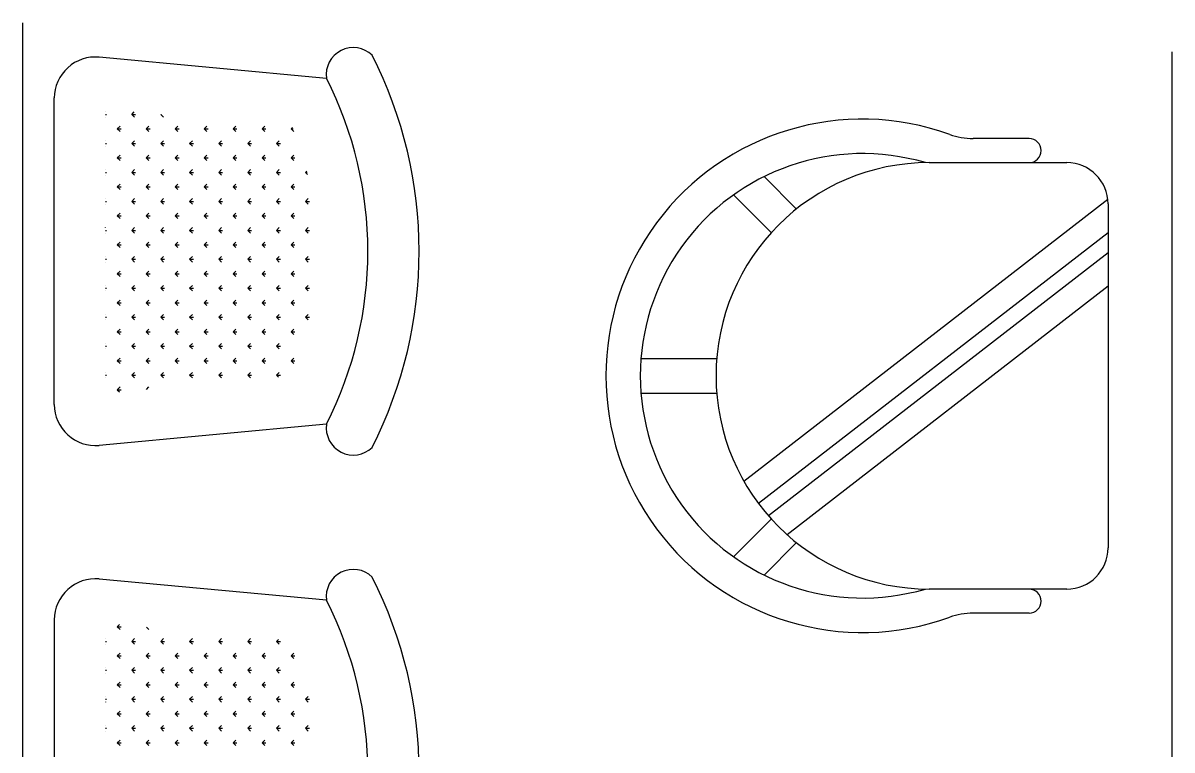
# Model space of a CAD drawing. Header units: inches. Extents: x 3.4 to 45.9, y 14.3 to 39.1.
# Drawn here: x 26.654 to 27.849, y 16.342 to 17.098 of the extents above; entities that cross this region are included whole.
import ezdxf

# ---------------------------------------------------------------- set-up
doc = ezdxf.new("R2010")
doc.units = ezdxf.units.IN
doc.header["$MEASUREMENT"] = 0
doc.layers.add('4', color=4, linetype='Continuous')

msp = doc.modelspace()

# ---------------------------------------------------------------- linework, layer by layer
at = {"layer": '4'}
for p, q in [((26.6541, 15.5741), (26.6541, 17.0981)), ((26.9696, 17.0405), (26.7332, 17.0625)), ((27.8486, 17.0682), (27.8486, 15.6982)), ((26.6867, 16.7014), (26.6867, 17.0201)), ((26.7399, 17.0058), (26.7399, 17.0058)), ((26.7399, 17.003), (26.7411, 17.003)), ((26.7399, 17.0002), (26.7399, 17.0002)), ((26.7672, 17.003), (26.7698, 17.0056)), ((26.7672, 17.003), (26.7712, 17.003)), ((26.7672, 17.003), (26.77, 17.0002)), ((26.7973, 17.003), (26.7974, 17.0031)), ((26.7973, 17.003), (26.798, 17.003)), ((26.7973, 17.003), (26.8002, 17.0002)), ((26.7522, 16.9879), (26.755, 16.9908)), ((26.7522, 16.9879), (26.7561, 16.9879)), ((26.7522, 16.9879), (26.755, 16.9851)), ((26.7823, 16.9879), (26.7851, 16.9908)), ((26.7823, 16.9879), (26.7863, 16.9879)), ((26.7823, 16.9879), (26.7851, 16.9851)), ((26.8124, 16.9879), (26.8152, 16.9908)), ((26.8124, 16.9879), (26.8164, 16.9879)), ((26.8124, 16.9879), (26.8152, 16.9851)), ((26.8425, 16.9879), (26.8453, 16.9908)), ((26.8425, 16.9879), (26.8465, 16.9879)), ((26.8425, 16.9879), (26.8453, 16.9851)), ((26.8726, 16.9879), (26.8754, 16.9908)), ((26.8726, 16.9879), (26.8766, 16.9879)), ((26.8726, 16.9879), (26.8754, 16.9851)), ((26.9027, 16.9879), (26.9056, 16.9908)), ((26.9027, 16.9879), (26.9067, 16.9879)), ((26.9027, 16.9879), (26.9056, 16.9851)), ((26.9329, 16.9879), (26.9344, 16.9895)), ((26.9329, 16.9879), (26.935, 16.9879)), ((26.9329, 16.9879), (26.9357, 16.9851)), ((26.7399, 16.9757), (26.7399, 16.9757)), ((26.7672, 16.9729), (26.77, 16.9757)), ((26.7973, 16.9729), (26.8002, 16.9757)), ((26.8274, 16.9729), (26.8303, 16.9757)), ((26.8576, 16.9729), (26.8604, 16.9757)), ((26.8877, 16.9729), (26.8905, 16.9757)), ((26.9178, 16.9729), (26.9206, 16.9757)), ((27.7, 16.978), (27.6418, 16.978)), ((26.7399, 16.9729), (26.7411, 16.9729)), ((26.7399, 16.9701), (26.7399, 16.9701)), ((26.7672, 16.9729), (26.7712, 16.9729)), ((26.7672, 16.9729), (26.77, 16.9701)), ((26.7973, 16.9729), (26.8013, 16.9729)), ((26.7973, 16.9729), (26.8002, 16.9701)), ((26.8274, 16.9729), (26.8314, 16.9729)), ((26.8274, 16.9729), (26.8303, 16.9701)), ((26.8576, 16.9729), (26.8616, 16.9729)), ((26.8576, 16.9729), (26.8604, 16.9701)), ((26.8877, 16.9729), (26.8917, 16.9729)), ((26.8877, 16.9729), (26.8905, 16.9701)), ((26.9178, 16.9729), (26.9218, 16.9729)), ((26.9178, 16.9729), (26.9206, 16.9701)), ((26.7522, 16.9578), (26.755, 16.9606)), ((26.7522, 16.9578), (26.7561, 16.9578)), ((26.7522, 16.9578), (26.755, 16.955)), ((26.7823, 16.9578), (26.7851, 16.9606)), ((26.7823, 16.9578), (26.7863, 16.9578)), ((26.7823, 16.9578), (26.7851, 16.955)), ((26.8124, 16.9578), (26.8152, 16.9606)), ((26.8124, 16.9578), (26.8164, 16.9578)), ((26.8124, 16.9578), (26.8152, 16.955)), ((26.8425, 16.9578), (26.8453, 16.9606)), ((26.8425, 16.9578), (26.8465, 16.9578)), ((26.8425, 16.9578), (26.8453, 16.955)), ((26.8726, 16.9578), (26.8754, 16.9606)), ((26.8726, 16.9578), (26.8766, 16.9578)), ((26.8726, 16.9578), (26.8754, 16.955)), ((26.9027, 16.9578), (26.9056, 16.9606)), ((26.9027, 16.9578), (26.9067, 16.9578)), ((26.9027, 16.9578), (26.9056, 16.955)), ((26.9329, 16.9578), (26.9357, 16.9606)), ((26.9329, 16.9578), (26.9368, 16.9578)), ((26.9329, 16.9578), (26.9357, 16.955)), ((27.5962, 16.9529), (27.7392, 16.9529)), ((26.7399, 16.9456), (26.7399, 16.9456)), ((26.7399, 16.9428), (26.7411, 16.9428)), ((26.7399, 16.94), (26.7399, 16.9399)), ((26.7672, 16.9428), (26.77, 16.9456)), ((26.7672, 16.9428), (26.7712, 16.9428)), ((26.7672, 16.9428), (26.77, 16.9399)), ((26.7973, 16.9428), (26.8002, 16.9456)), ((26.7973, 16.9428), (26.8013, 16.9428)), ((26.7973, 16.9428), (26.8002, 16.9399)), ((26.8274, 16.9428), (26.8303, 16.9456)), ((26.8274, 16.9428), (26.8314, 16.9428)), ((26.8274, 16.9428), (26.8303, 16.9399)), ((26.8576, 16.9428), (26.8604, 16.9456)), ((26.8576, 16.9428), (26.8616, 16.9428)), ((26.8576, 16.9428), (26.8604, 16.9399)), ((26.8877, 16.9428), (26.8905, 16.9456)), ((26.8877, 16.9428), (26.8917, 16.9428)), ((26.8877, 16.9428), (26.8905, 16.9399)), ((26.9178, 16.9428), (26.9206, 16.9456)), ((26.9178, 16.9428), (26.9218, 16.9428)), ((26.9178, 16.9428), (26.9206, 16.9399)), ((26.9479, 16.9428), (26.9492, 16.9441)), ((26.9479, 16.9428), (26.9495, 16.9428)), ((26.9479, 16.9428), (26.95, 16.9406)), ((27.4581, 16.9047), (27.4245, 16.9384)), ((26.7522, 16.9277), (26.755, 16.9305)), ((26.7522, 16.9277), (26.7561, 16.9277)), ((26.7522, 16.9277), (26.755, 16.9249)), ((26.7823, 16.9277), (26.7851, 16.9305)), ((26.7823, 16.9277), (26.7863, 16.9277)), ((26.7823, 16.9277), (26.7851, 16.9249)), ((26.8124, 16.9277), (26.8152, 16.9305)), ((26.8124, 16.9277), (26.8164, 16.9277)), ((26.8124, 16.9277), (26.8152, 16.9249)), ((26.8425, 16.9277), (26.8453, 16.9305)), ((26.8425, 16.9277), (26.8465, 16.9277)), ((26.8425, 16.9277), (26.8453, 16.9249)), ((26.8726, 16.9277), (26.8754, 16.9305)), ((26.8726, 16.9277), (26.8766, 16.9277)), ((26.8726, 16.9277), (26.8754, 16.9249)), ((26.9027, 16.9277), (26.9056, 16.9305)), ((26.9027, 16.9277), (26.9067, 16.9277)), ((26.9027, 16.9277), (26.9056, 16.9249)), ((26.9329, 16.9277), (26.9357, 16.9305)), ((26.9329, 16.9277), (26.9368, 16.9277)), ((26.9329, 16.9277), (26.9357, 16.9249)), ((26.7399, 16.9155), (26.7399, 16.9155)), ((26.7672, 16.9126), (26.77, 16.9155)), ((26.7973, 16.9126), (26.8002, 16.9155)), ((26.8274, 16.9126), (26.8303, 16.9155)), ((26.8576, 16.9126), (26.8604, 16.9155)), ((26.8877, 16.9126), (26.8905, 16.9155)), ((26.9178, 16.9126), (26.9206, 16.9155)), ((26.9479, 16.9126), (26.9507, 16.9155)), ((27.432, 16.8802), (27.3928, 16.9194)), ((27.7818, 16.9147), (27.4036, 16.6215)), ((26.7399, 16.9126), (26.7411, 16.9126)), ((26.7399, 16.9098), (26.7399, 16.9098)), ((26.7672, 16.9126), (26.7712, 16.9126)), ((26.7672, 16.9126), (26.77, 16.9098)), ((26.7973, 16.9126), (26.8013, 16.9126)), ((26.7973, 16.9126), (26.8002, 16.9098)), ((26.8274, 16.9126), (26.8314, 16.9126)), ((26.8274, 16.9126), (26.8303, 16.9098)), ((26.8576, 16.9126), (26.8616, 16.9126)), ((26.8576, 16.9126), (26.8604, 16.9098)), ((26.8877, 16.9126), (26.8917, 16.9126)), ((26.8877, 16.9126), (26.8905, 16.9098)), ((26.9178, 16.9126), (26.9218, 16.9126)), ((26.9178, 16.9126), (26.9206, 16.9098)), ((26.9479, 16.9126), (26.9519, 16.9126)), ((26.9479, 16.9126), (26.9507, 16.9098)), ((27.7821, 16.91), (27.7821, 16.5525)), ((26.7522, 16.8976), (26.755, 16.9004)), ((26.7522, 16.8976), (26.7561, 16.8976)), ((26.7522, 16.8976), (26.755, 16.8948)), ((26.7823, 16.8976), (26.7851, 16.9004)), ((26.7823, 16.8976), (26.7863, 16.8976)), ((26.7823, 16.8976), (26.7851, 16.8948)), ((26.8124, 16.8976), (26.8152, 16.9004)), ((26.8124, 16.8976), (26.8164, 16.8976)), ((26.8124, 16.8976), (26.8152, 16.8948)), ((26.8425, 16.8976), (26.8453, 16.9004)), ((26.8425, 16.8976), (26.8465, 16.8976)), ((26.8425, 16.8976), (26.8453, 16.8948)), ((26.8726, 16.8976), (26.8754, 16.9004)), ((26.8726, 16.8976), (26.8766, 16.8976)), ((26.8726, 16.8976), (26.8754, 16.8948)), ((26.9027, 16.8976), (26.9056, 16.9004)), ((26.9027, 16.8976), (26.9067, 16.8976)), ((26.9027, 16.8976), (26.9056, 16.8948)), ((26.9329, 16.8976), (26.9357, 16.9004)), ((26.9329, 16.8976), (26.9368, 16.8976)), ((26.9329, 16.8976), (26.9357, 16.8948)), ((26.7399, 16.8853), (26.7399, 16.8854)), ((26.7399, 16.8825), (26.7411, 16.8825)), ((26.7399, 16.8797), (26.7399, 16.8797)), ((26.7672, 16.8825), (26.77, 16.8854)), ((26.7672, 16.8825), (26.7712, 16.8825)), ((26.7672, 16.8825), (26.77, 16.8797)), ((26.7973, 16.8825), (26.8002, 16.8854)), ((26.7973, 16.8825), (26.8013, 16.8825)), ((26.7973, 16.8825), (26.8002, 16.8797)), ((26.8274, 16.8825), (26.8303, 16.8854)), ((26.8274, 16.8825), (26.8314, 16.8825)), ((26.8274, 16.8825), (26.8303, 16.8797)), ((26.8576, 16.8825), (26.8604, 16.8854)), ((26.8576, 16.8825), (26.8616, 16.8825)), ((26.8576, 16.8825), (26.8604, 16.8797)), ((26.8877, 16.8825), (26.8905, 16.8854)), ((26.8877, 16.8825), (26.8917, 16.8825)), ((26.8877, 16.8825), (26.8905, 16.8797)), ((26.9178, 16.8825), (26.9206, 16.8854)), ((26.9178, 16.8825), (26.9218, 16.8825)), ((26.9178, 16.8825), (26.9206, 16.8797)), ((26.9479, 16.8825), (26.9507, 16.8854)), ((26.9479, 16.8825), (26.9519, 16.8825)), ((26.9479, 16.8825), (26.9507, 16.8797)), ((27.7821, 16.8801), (27.4187, 16.5985)), ((26.7522, 16.8675), (26.755, 16.8703)), ((26.7522, 16.8675), (26.755, 16.8646)), ((26.7522, 16.8675), (26.7561, 16.8675)), ((26.7823, 16.8675), (26.7851, 16.8703)), ((26.7823, 16.8675), (26.7851, 16.8646)), ((26.7823, 16.8675), (26.7863, 16.8675)), ((26.8124, 16.8675), (26.8152, 16.8703)), ((26.8124, 16.8675), (26.8152, 16.8646)), ((26.8124, 16.8675), (26.8164, 16.8675)), ((26.8425, 16.8675), (26.8453, 16.8703)), ((26.8425, 16.8675), (26.8453, 16.8646)), ((26.8425, 16.8675), (26.8465, 16.8675)), ((26.8726, 16.8675), (26.8754, 16.8703)), ((26.8726, 16.8675), (26.8754, 16.8646)), ((26.8726, 16.8675), (26.8766, 16.8675)), ((26.9027, 16.8675), (26.9056, 16.8703)), ((26.9027, 16.8675), (26.9056, 16.8646)), ((26.9027, 16.8675), (26.9067, 16.8675)), ((26.9329, 16.8675), (26.9357, 16.8703)), ((26.9329, 16.8675), (26.9357, 16.8646)), ((26.9329, 16.8675), (26.9368, 16.8675)), ((26.7399, 16.8552), (26.7399, 16.8552)), ((26.7672, 16.8524), (26.77, 16.8552)), ((26.7973, 16.8524), (26.8002, 16.8552)), ((26.8274, 16.8524), (26.8303, 16.8552)), ((26.8576, 16.8524), (26.8604, 16.8552)), ((26.8877, 16.8524), (26.8905, 16.8552)), ((26.9178, 16.8524), (26.9206, 16.8552)), ((26.9479, 16.8524), (26.9507, 16.8552)), ((27.7821, 16.8592), (27.4291, 16.5856)), ((26.7399, 16.8524), (26.7411, 16.8524)), ((26.7399, 16.8496), (26.7399, 16.8496)), ((26.7672, 16.8524), (26.7712, 16.8524)), ((26.7672, 16.8524), (26.77, 16.8496)), ((26.7973, 16.8524), (26.8013, 16.8524)), ((26.7973, 16.8524), (26.8002, 16.8496)), ((26.8274, 16.8524), (26.8314, 16.8524)), ((26.8274, 16.8524), (26.8303, 16.8496)), ((26.8576, 16.8524), (26.8616, 16.8524)), ((26.8576, 16.8524), (26.8604, 16.8496)), ((26.8877, 16.8524), (26.8917, 16.8524)), ((26.8877, 16.8524), (26.8905, 16.8496)), ((26.9178, 16.8524), (26.9218, 16.8524)), ((26.9178, 16.8524), (26.9206, 16.8496)), ((26.9479, 16.8524), (26.9519, 16.8524)), ((26.9479, 16.8524), (26.9507, 16.8496)), ((26.7522, 16.8374), (26.755, 16.8402)), ((26.7522, 16.8374), (26.7561, 16.8374)), ((26.7522, 16.8374), (26.755, 16.8345)), ((26.7823, 16.8374), (26.7851, 16.8402)), ((26.7823, 16.8374), (26.7863, 16.8374)), ((26.7823, 16.8374), (26.7851, 16.8345)), ((26.8124, 16.8374), (26.8152, 16.8402)), ((26.8124, 16.8374), (26.8164, 16.8374)), ((26.8124, 16.8374), (26.8152, 16.8345)), ((26.8425, 16.8374), (26.8453, 16.8402)), ((26.8425, 16.8374), (26.8465, 16.8374)), ((26.8425, 16.8374), (26.8453, 16.8345)), ((26.8726, 16.8374), (26.8754, 16.8402)), ((26.8726, 16.8374), (26.8766, 16.8374)), ((26.8726, 16.8374), (26.8754, 16.8345)), ((26.9027, 16.8374), (26.9056, 16.8402)), ((26.9027, 16.8374), (26.9067, 16.8374)), ((26.9027, 16.8374), (26.9056, 16.8345)), ((26.9329, 16.8374), (26.9357, 16.8402)), ((26.9329, 16.8374), (26.9368, 16.8374)), ((26.9329, 16.8374), (26.9357, 16.8345)), ((26.7399, 16.8251), (26.7399, 16.8251)), ((26.7399, 16.8223), (26.7411, 16.8223)), ((26.7399, 16.8195), (26.7399, 16.8195)), ((26.7672, 16.8223), (26.77, 16.8251)), ((26.7672, 16.8223), (26.7712, 16.8223)), ((26.7672, 16.8223), (26.77, 16.8195)), ((26.7973, 16.8223), (26.8002, 16.8251)), ((26.7973, 16.8223), (26.8013, 16.8223)), ((26.7973, 16.8223), (26.8002, 16.8195)), ((26.8274, 16.8223), (26.8303, 16.8251)), ((26.8274, 16.8223), (26.8314, 16.8223)), ((26.8274, 16.8223), (26.8303, 16.8195)), ((26.8576, 16.8223), (26.8604, 16.8251)), ((26.8576, 16.8223), (26.8616, 16.8223)), ((26.8576, 16.8223), (26.8604, 16.8195)), ((26.8877, 16.8223), (26.8905, 16.8251)), ((26.8877, 16.8223), (26.8917, 16.8223)), ((26.8877, 16.8223), (26.8905, 16.8195)), ((26.9178, 16.8223), (26.9206, 16.8251)), ((26.9178, 16.8223), (26.9218, 16.8223)), ((26.9178, 16.8223), (26.9206, 16.8195)), ((26.9479, 16.8223), (26.9507, 16.8251)), ((26.9479, 16.8223), (26.9519, 16.8223)), ((26.9479, 16.8223), (26.9507, 16.8195)), ((27.7821, 16.8245), (27.4486, 16.5659)), ((26.7522, 16.8072), (26.755, 16.8101)), ((26.7522, 16.8072), (26.7561, 16.8072)), ((26.7522, 16.8072), (26.755, 16.8044)), ((26.7823, 16.8072), (26.7851, 16.8101)), ((26.7823, 16.8072), (26.7863, 16.8072)), ((26.7823, 16.8072), (26.7851, 16.8044)), ((26.8124, 16.8072), (26.8152, 16.8101)), ((26.8124, 16.8072), (26.8164, 16.8072)), ((26.8124, 16.8072), (26.8152, 16.8044)), ((26.8425, 16.8072), (26.8453, 16.8101)), ((26.8425, 16.8072), (26.8465, 16.8072)), ((26.8425, 16.8072), (26.8453, 16.8044)), ((26.8726, 16.8072), (26.8754, 16.8101)), ((26.8726, 16.8072), (26.8766, 16.8072)), ((26.8726, 16.8072), (26.8754, 16.8044)), ((26.9027, 16.8072), (26.9056, 16.8101)), ((26.9027, 16.8072), (26.9067, 16.8072)), ((26.9027, 16.8072), (26.9056, 16.8044)), ((26.9329, 16.8072), (26.9357, 16.8101)), ((26.9329, 16.8072), (26.9368, 16.8072)), ((26.9329, 16.8072), (26.9357, 16.8044)), ((26.7399, 16.795), (26.7399, 16.795)), ((26.7672, 16.7922), (26.77, 16.795)), ((26.7973, 16.7922), (26.8002, 16.795)), ((26.8274, 16.7922), (26.8303, 16.795)), ((26.8576, 16.7922), (26.8604, 16.795)), ((26.8877, 16.7922), (26.8905, 16.795)), ((26.9178, 16.7922), (26.9206, 16.795)), ((26.9479, 16.7922), (26.9507, 16.795)), ((26.7399, 16.7922), (26.7411, 16.7922)), ((26.7399, 16.7894), (26.7399, 16.7894)), ((26.7672, 16.7922), (26.7712, 16.7922)), ((26.7672, 16.7922), (26.77, 16.7894)), ((26.7973, 16.7922), (26.8013, 16.7922)), ((26.7973, 16.7922), (26.8002, 16.7894)), ((26.8274, 16.7922), (26.8314, 16.7922)), ((26.8274, 16.7922), (26.8303, 16.7894)), ((26.8576, 16.7922), (26.8616, 16.7922)), ((26.8576, 16.7922), (26.8604, 16.7894)), ((26.8877, 16.7922), (26.8917, 16.7922)), ((26.8877, 16.7922), (26.8905, 16.7894)), ((26.9178, 16.7922), (26.9218, 16.7922)), ((26.9178, 16.7922), (26.9206, 16.7894)), ((26.9479, 16.7922), (26.9519, 16.7922)), ((26.9479, 16.7922), (26.9507, 16.7894)), ((26.7522, 16.7771), (26.755, 16.7799)), ((26.7522, 16.7771), (26.7561, 16.7771)), ((26.7522, 16.7771), (26.755, 16.7743)), ((26.7823, 16.7771), (26.7851, 16.7799)), ((26.7823, 16.7771), (26.7863, 16.7771)), ((26.7823, 16.7771), (26.7851, 16.7743)), ((26.8124, 16.7771), (26.8152, 16.7799)), ((26.8124, 16.7771), (26.8164, 16.7771)), ((26.8124, 16.7771), (26.8152, 16.7743)), ((26.8425, 16.7771), (26.8453, 16.7799)), ((26.8425, 16.7771), (26.8465, 16.7771)), ((26.8425, 16.7771), (26.8453, 16.7743)), ((26.8726, 16.7771), (26.8754, 16.7799)), ((26.8726, 16.7771), (26.8766, 16.7771)), ((26.8726, 16.7771), (26.8754, 16.7743)), ((26.9027, 16.7771), (26.9056, 16.7799)), ((26.9027, 16.7771), (26.9067, 16.7771)), ((26.9027, 16.7771), (26.9056, 16.7743)), ((26.9329, 16.7771), (26.9357, 16.7799)), ((26.9329, 16.7771), (26.9368, 16.7771)), ((26.9329, 16.7771), (26.9357, 16.7743)), ((26.7399, 16.7649), (26.7399, 16.7649)), ((26.7399, 16.7621), (26.7411, 16.7621)), ((26.7399, 16.7593), (26.7399, 16.7592)), ((26.7672, 16.7621), (26.77, 16.7649)), ((26.7672, 16.7621), (26.7712, 16.7621)), ((26.7672, 16.7621), (26.77, 16.7592)), ((26.7973, 16.7621), (26.8002, 16.7649)), ((26.7973, 16.7621), (26.8013, 16.7621)), ((26.7973, 16.7621), (26.8002, 16.7592)), ((26.8274, 16.7621), (26.8303, 16.7649)), ((26.8274, 16.7621), (26.8314, 16.7621)), ((26.8274, 16.7621), (26.8303, 16.7592)), ((26.8576, 16.7621), (26.8604, 16.7649)), ((26.8576, 16.7621), (26.8616, 16.7621)), ((26.8576, 16.7621), (26.8604, 16.7592)), ((26.8877, 16.7621), (26.8905, 16.7649)), ((26.8877, 16.7621), (26.8917, 16.7621)), ((26.8877, 16.7621), (26.8905, 16.7592)), ((26.9178, 16.7621), (26.9206, 16.7649)), ((26.9178, 16.7621), (26.9218, 16.7621)), ((26.9178, 16.7621), (26.9206, 16.7592)), ((26.7522, 16.747), (26.755, 16.7498)), ((26.7522, 16.747), (26.7561, 16.747)), ((26.7522, 16.747), (26.755, 16.7442)), ((26.7823, 16.747), (26.7851, 16.7498)), ((26.7823, 16.747), (26.7863, 16.747)), ((26.7823, 16.747), (26.7851, 16.7442)), ((26.8124, 16.747), (26.8152, 16.7498)), ((26.8124, 16.747), (26.8164, 16.747)), ((26.8124, 16.747), (26.8152, 16.7442)), ((26.8425, 16.747), (26.8453, 16.7498)), ((26.8425, 16.747), (26.8465, 16.747)), ((26.8425, 16.747), (26.8453, 16.7442)), ((26.8726, 16.747), (26.8754, 16.7498)), ((26.8726, 16.747), (26.8766, 16.747)), ((26.8726, 16.747), (26.8754, 16.7442)), ((26.9027, 16.747), (26.9056, 16.7498)), ((26.9027, 16.747), (26.9067, 16.747)), ((26.9027, 16.747), (26.9056, 16.7442)), ((26.9329, 16.747), (26.9357, 16.7498)), ((26.9329, 16.747), (26.9368, 16.747)), ((26.9329, 16.747), (26.9357, 16.7442)), ((27.2966, 16.7492), (27.3752, 16.7492)), ((26.7399, 16.7348), (26.7399, 16.7348)), ((26.7399, 16.7319), (26.7411, 16.7319)), ((26.7399, 16.7291), (26.7399, 16.7291)), ((26.7672, 16.7319), (26.77, 16.7348)), ((26.7672, 16.7319), (26.7712, 16.7319)), ((26.7672, 16.7319), (26.77, 16.7291)), ((26.7973, 16.7319), (26.8002, 16.7348)), ((26.7973, 16.7319), (26.8013, 16.7319)), ((26.7973, 16.7319), (26.8002, 16.7291)), ((26.8274, 16.7319), (26.8303, 16.7348)), ((26.8274, 16.7319), (26.8314, 16.7319)), ((26.8274, 16.7319), (26.8303, 16.7291)), ((26.8576, 16.7319), (26.8604, 16.7348)), ((26.8576, 16.7319), (26.8616, 16.7319)), ((26.8576, 16.7319), (26.8604, 16.7291)), ((26.8877, 16.7319), (26.8905, 16.7348)), ((26.8877, 16.7319), (26.8917, 16.7319)), ((26.8877, 16.7319), (26.8905, 16.7291)), ((26.9178, 16.7319), (26.9206, 16.7348)), ((26.9178, 16.7319), (26.9218, 16.7319)), ((26.9178, 16.7319), (26.9199, 16.7299)), ((26.7522, 16.7169), (26.755, 16.7197)), ((26.7522, 16.7169), (26.7561, 16.7169)), ((26.7522, 16.7169), (26.7546, 16.7145)), ((26.7824, 16.7171), (26.7851, 16.7197)), ((27.2966, 16.7134), (27.3752, 16.7134)), ((26.9696, 16.681), (26.7332, 16.659)), ((27.3928, 16.5431), (27.432, 16.5823)), ((27.4245, 16.5242), (27.4581, 16.5579)), ((26.9696, 16.4981), (26.7332, 16.5201)), ((27.7392, 16.5096), (27.5962, 16.5096)), ((27.7, 16.4846), (27.6418, 16.4846)), ((26.6867, 16.4777), (26.6867, 16.159)), ((26.7522, 16.4704), (26.7546, 16.4728)), ((26.7522, 16.4704), (26.755, 16.4675)), ((26.7522, 16.4704), (26.7561, 16.4704)), ((26.7824, 16.4702), (26.7851, 16.4675)), ((26.7399, 16.4581), (26.7399, 16.4581)), ((26.7399, 16.4553), (26.7411, 16.4553)), ((26.7399, 16.4525), (26.7399, 16.4525)), ((26.7672, 16.4553), (26.77, 16.4581)), ((26.7672, 16.4553), (26.77, 16.4525)), ((26.7672, 16.4553), (26.7712, 16.4553)), ((26.7973, 16.4553), (26.8002, 16.4581)), ((26.7973, 16.4553), (26.8002, 16.4525)), ((26.7973, 16.4553), (26.8013, 16.4553)), ((26.8274, 16.4553), (26.8303, 16.4581)), ((26.8274, 16.4553), (26.8303, 16.4525)), ((26.8274, 16.4553), (26.8314, 16.4553)), ((26.8576, 16.4553), (26.8604, 16.4581)), ((26.8576, 16.4553), (26.8604, 16.4525)), ((26.8576, 16.4553), (26.8616, 16.4553)), ((26.8877, 16.4553), (26.8905, 16.4581)), ((26.8877, 16.4553), (26.8905, 16.4525)), ((26.8877, 16.4553), (26.8917, 16.4553)), ((26.9178, 16.4553), (26.9199, 16.4574)), ((26.9178, 16.4553), (26.9206, 16.4525)), ((26.9178, 16.4553), (26.9218, 16.4553)), ((26.7522, 16.4402), (26.755, 16.4431)), ((26.7522, 16.4402), (26.755, 16.4374)), ((26.7522, 16.4402), (26.7561, 16.4402)), ((26.7823, 16.4402), (26.7851, 16.4431)), ((26.7823, 16.4402), (26.7851, 16.4374)), ((26.7823, 16.4402), (26.7863, 16.4402)), ((26.8124, 16.4402), (26.8152, 16.4431)), ((26.8124, 16.4402), (26.8152, 16.4374)), ((26.8124, 16.4402), (26.8164, 16.4402)), ((26.8425, 16.4402), (26.8453, 16.4431)), ((26.8425, 16.4402), (26.8453, 16.4374)), ((26.8425, 16.4402), (26.8465, 16.4402)), ((26.8726, 16.4402), (26.8754, 16.4431)), ((26.8726, 16.4402), (26.8754, 16.4374)), ((26.8726, 16.4402), (26.8766, 16.4402)), ((26.9027, 16.4402), (26.9056, 16.4431)), ((26.9027, 16.4402), (26.9056, 16.4374)), ((26.9027, 16.4402), (26.9067, 16.4402)), ((26.9329, 16.4402), (26.9357, 16.4431)), ((26.9329, 16.4402), (26.9357, 16.4374)), ((26.9329, 16.4402), (26.9368, 16.4402)), ((26.7399, 16.428), (26.7399, 16.428)), ((26.7399, 16.4252), (26.7411, 16.4252)), ((26.7672, 16.4252), (26.77, 16.428)), ((26.7672, 16.4252), (26.77, 16.4224)), ((26.7672, 16.4252), (26.7712, 16.4252)), ((26.7973, 16.4252), (26.8002, 16.428)), ((26.7973, 16.4252), (26.8002, 16.4224)), ((26.7973, 16.4252), (26.8013, 16.4252)), ((26.8274, 16.4252), (26.8303, 16.428)), ((26.8274, 16.4252), (26.8303, 16.4224)), ((26.8274, 16.4252), (26.8314, 16.4252)), ((26.8576, 16.4252), (26.8604, 16.428)), ((26.8576, 16.4252), (26.8604, 16.4224)), ((26.8576, 16.4252), (26.8616, 16.4252)), ((26.8877, 16.4252), (26.8905, 16.428)), ((26.8877, 16.4252), (26.8905, 16.4224)), ((26.8877, 16.4252), (26.8917, 16.4252)), ((26.9178, 16.4252), (26.9206, 16.428)), ((26.9178, 16.4252), (26.9206, 16.4224)), ((26.9178, 16.4252), (26.9218, 16.4252)), ((26.7399, 16.4224), (26.7399, 16.4224)), ((26.7522, 16.4101), (26.755, 16.4129)), ((26.7823, 16.4101), (26.7851, 16.4129)), ((26.8124, 16.4101), (26.8152, 16.4129)), ((26.8425, 16.4101), (26.8453, 16.4129)), ((26.8726, 16.4101), (26.8754, 16.4129)), ((26.9027, 16.4101), (26.9056, 16.4129)), ((26.9329, 16.4101), (26.9357, 16.4129)), ((26.7522, 16.4101), (26.755, 16.4073)), ((26.7522, 16.4101), (26.7561, 16.4101)), ((26.7823, 16.4101), (26.7851, 16.4073)), ((26.7823, 16.4101), (26.7863, 16.4101)), ((26.8124, 16.4101), (26.8152, 16.4073)), ((26.8124, 16.4101), (26.8164, 16.4101)), ((26.8425, 16.4101), (26.8453, 16.4073)), ((26.8425, 16.4101), (26.8465, 16.4101)), ((26.8726, 16.4101), (26.8754, 16.4073)), ((26.8726, 16.4101), (26.8766, 16.4101)), ((26.9027, 16.4101), (26.9056, 16.4073)), ((26.9027, 16.4101), (26.9067, 16.4101)), ((26.9329, 16.4101), (26.9357, 16.4073)), ((26.9329, 16.4101), (26.9368, 16.4101)), ((26.7399, 16.3979), (26.7399, 16.3979)), ((26.7399, 16.3951), (26.7411, 16.3951)), ((26.7399, 16.3923), (26.7399, 16.3922)), ((26.7672, 16.3951), (26.77, 16.3979)), ((26.7672, 16.3951), (26.77, 16.3922)), ((26.7672, 16.3951), (26.7712, 16.3951)), ((26.7973, 16.3951), (26.8002, 16.3979)), ((26.7973, 16.3951), (26.8002, 16.3922)), ((26.7973, 16.3951), (26.8013, 16.3951)), ((26.8274, 16.3951), (26.8303, 16.3979)), ((26.8274, 16.3951), (26.8303, 16.3922)), ((26.8274, 16.3951), (26.8314, 16.3951)), ((26.8576, 16.3951), (26.8604, 16.3979)), ((26.8576, 16.3951), (26.8604, 16.3922)), ((26.8576, 16.3951), (26.8616, 16.3951)), ((26.8877, 16.3951), (26.8905, 16.3979)), ((26.8877, 16.3951), (26.8905, 16.3922)), ((26.8877, 16.3951), (26.8917, 16.3951)), ((26.9178, 16.3951), (26.9206, 16.3979)), ((26.9178, 16.3951), (26.9206, 16.3922)), ((26.9178, 16.3951), (26.9218, 16.3951)), ((26.9479, 16.3951), (26.9507, 16.3979)), ((26.9479, 16.3951), (26.9507, 16.3922)), ((26.9479, 16.3951), (26.9519, 16.3951)), ((26.7522, 16.38), (26.755, 16.3828)), ((26.7522, 16.38), (26.755, 16.3772)), ((26.7522, 16.38), (26.7561, 16.38)), ((26.7823, 16.38), (26.7851, 16.3828)), ((26.7823, 16.38), (26.7851, 16.3772)), ((26.7823, 16.38), (26.7863, 16.38)), ((26.8124, 16.38), (26.8152, 16.3828)), ((26.8124, 16.38), (26.8152, 16.3772)), ((26.8124, 16.38), (26.8164, 16.38)), ((26.8425, 16.38), (26.8453, 16.3828)), ((26.8425, 16.38), (26.8453, 16.3772)), ((26.8425, 16.38), (26.8465, 16.38)), ((26.8726, 16.38), (26.8754, 16.3828)), ((26.8726, 16.38), (26.8754, 16.3772)), ((26.8726, 16.38), (26.8766, 16.38)), ((26.9027, 16.38), (26.9056, 16.3828)), ((26.9027, 16.38), (26.9056, 16.3772)), ((26.9027, 16.38), (26.9067, 16.38)), ((26.9329, 16.38), (26.9357, 16.3828)), ((26.9329, 16.38), (26.9357, 16.3772)), ((26.9329, 16.38), (26.9368, 16.38)), ((26.7399, 16.3678), (26.7399, 16.3678)), ((26.7399, 16.3649), (26.7411, 16.3649)), ((26.7672, 16.3649), (26.77, 16.3678)), ((26.7672, 16.3649), (26.77, 16.3621)), ((26.7672, 16.3649), (26.7712, 16.3649)), ((26.7973, 16.3649), (26.8002, 16.3678)), ((26.7973, 16.3649), (26.8002, 16.3621)), ((26.7973, 16.3649), (26.8013, 16.3649)), ((26.8274, 16.3649), (26.8303, 16.3678)), ((26.8274, 16.3649), (26.8303, 16.3621)), ((26.8274, 16.3649), (26.8314, 16.3649)), ((26.8576, 16.3649), (26.8604, 16.3678)), ((26.8576, 16.3649), (26.8604, 16.3621)), ((26.8576, 16.3649), (26.8616, 16.3649)), ((26.8877, 16.3649), (26.8905, 16.3678)), ((26.8877, 16.3649), (26.8905, 16.3621)), ((26.8877, 16.3649), (26.8917, 16.3649)), ((26.9178, 16.3649), (26.9206, 16.3678)), ((26.9178, 16.3649), (26.9206, 16.3621)), ((26.9178, 16.3649), (26.9218, 16.3649)), ((26.9479, 16.3649), (26.9507, 16.3678)), ((26.9479, 16.3649), (26.9507, 16.3621)), ((26.9479, 16.3649), (26.9519, 16.3649)), ((26.7399, 16.3621), (26.7399, 16.3621)), ((26.7522, 16.3499), (26.755, 16.3527)), ((26.7823, 16.3499), (26.7851, 16.3527)), ((26.8124, 16.3499), (26.8152, 16.3527)), ((26.8425, 16.3499), (26.8453, 16.3527)), ((26.8726, 16.3499), (26.8754, 16.3527)), ((26.9027, 16.3499), (26.9056, 16.3527)), ((26.9329, 16.3499), (26.9357, 16.3527)), ((26.7522, 16.3499), (26.755, 16.3471)), ((26.7522, 16.3499), (26.7561, 16.3499)), ((26.7823, 16.3499), (26.7851, 16.3471)), ((26.7823, 16.3499), (26.7863, 16.3499)), ((26.8124, 16.3499), (26.8152, 16.3471)), ((26.8124, 16.3499), (26.8164, 16.3499)), ((26.8425, 16.3499), (26.8453, 16.3471)), ((26.8425, 16.3499), (26.8465, 16.3499)), ((26.8726, 16.3499), (26.8754, 16.3471)), ((26.8726, 16.3499), (26.8766, 16.3499)), ((26.9027, 16.3499), (26.9056, 16.3471)), ((26.9027, 16.3499), (26.9067, 16.3499)), ((26.9329, 16.3499), (26.9357, 16.3471)), ((26.9329, 16.3499), (26.9368, 16.3499))]:
    msp.add_line(p, q, dxfattribs=at)
for centre, radius, start, end in [((26.9975, 17.0444), 0.0281, 45.831, 188.0641), ((26.7293, 17.0201), 0.0426, 84.6774, 180), ((26.6161, 16.8608), 0.4498, 333.0524, 26.9476), ((26.6161, 16.8608), 0.3966, 333.0524, 26.9476), ((27.5269, 16.7313), 0.2668, 70.1453, 289.8551), ((27.6418, 17.0495), 0.0715, 250.1451, 270), ((27.7, 16.9654), 0.0125, 270, 90), ((27.5269, 16.7313), 0.231, 73.5818, 286.4182), ((27.5962, 16.7313), 0.2216, 90, 270), ((27.7392, 16.91), 0.0429, 360, 90), ((26.7293, 16.7014), 0.0426, 180, 275.3226), ((26.9975, 16.6771), 0.0281, 171.9359, 314.169), ((27.7392, 16.5525), 0.0429, 270, 360), ((26.7293, 16.4777), 0.0426, 84.6774, 180), ((26.9975, 16.502), 0.0281, 45.831, 188.0641), ((26.6161, 16.3183), 0.4498, 333.0524, 26.9476), ((27.7, 16.4971), 0.0125, 270, 90), ((26.6161, 16.3183), 0.3966, 333.0524, 26.9476), ((27.6418, 16.4131), 0.0715, 90, 109.8549)]:
    msp.add_arc(centre, radius, start, end, dxfattribs=at)

doc.saveas('drawing.dxf')
